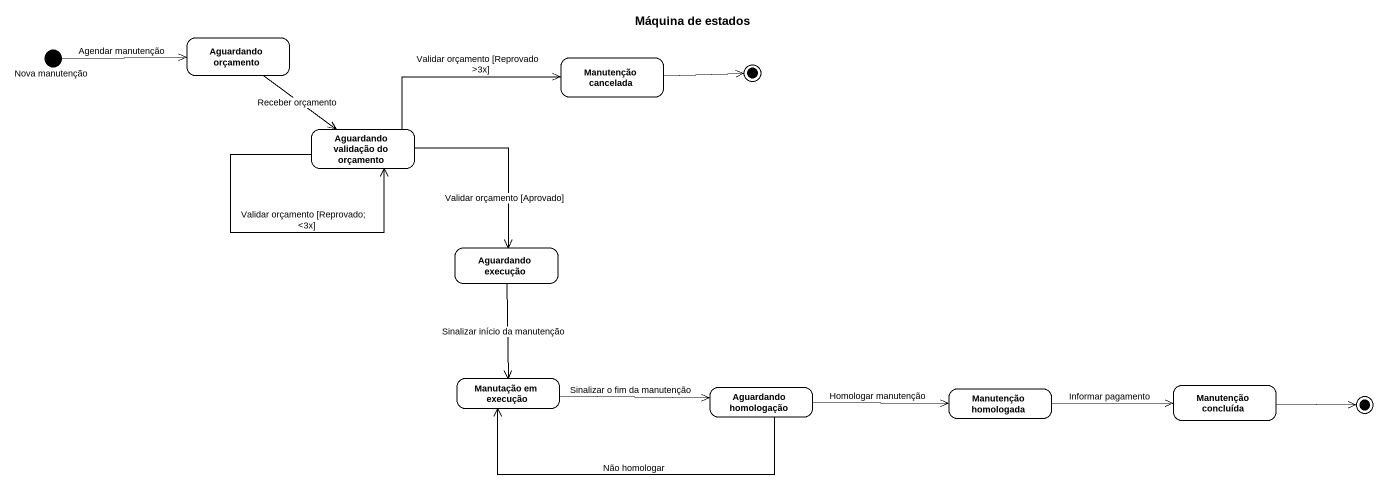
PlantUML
@startuml
title Máquina de estados
hide empty description
state "Nova manutenção" as Nova_manutenção <<start>>
state "Aguardando orçamento" as Aguardando_orçamento
state "Manutenção cancelada" as Manutenção_cancelada
state final1 <<end>>
state "Aguardando validação do orçamento" as Aguardando_validação_do
state "Aguardando execução" as Aguardando_execução
state "Manutação em execução" as Manutação_em_execução
state "Aguardando homologação" as Aguardando_homologação
state "Manutenção homologada" as Manutenção_homologada
state "Manutenção concluída" as Manutenção_concluída
state final2 <<end>>
Nova_manutenção -right-> Aguardando_orçamento : Agendar manutenção
Aguardando_orçamento --> Aguardando_validação_do : Receber orçamento
Manutenção_cancelada -right-> final1
Aguardando_validação_do -right-> Manutenção_cancelada : Validar orçamento [Reprovado >3x]
Aguardando_validação_do --> Aguardando_validação_do : Validar orçamento [Reprovado; <3x]
Aguardando_validação_do --> Aguardando_execução : Validar orçamento [Aprovado]
Aguardando_execução --> Manutação_em_execução : Sinalizar início da manutenção
Manutação_em_execução -right-> Aguardando_homologação : Sinalizar o fim da manutenção
Aguardando_homologação -left-> Manutação_em_execução : Não homologar
Aguardando_homologação -right-> Manutenção_homologada : Homologar manutenção
Manutenção_homologada -right-> Manutenção_concluída : Informar pagamento
Manutenção_concluída -right-> final2
@enduml
